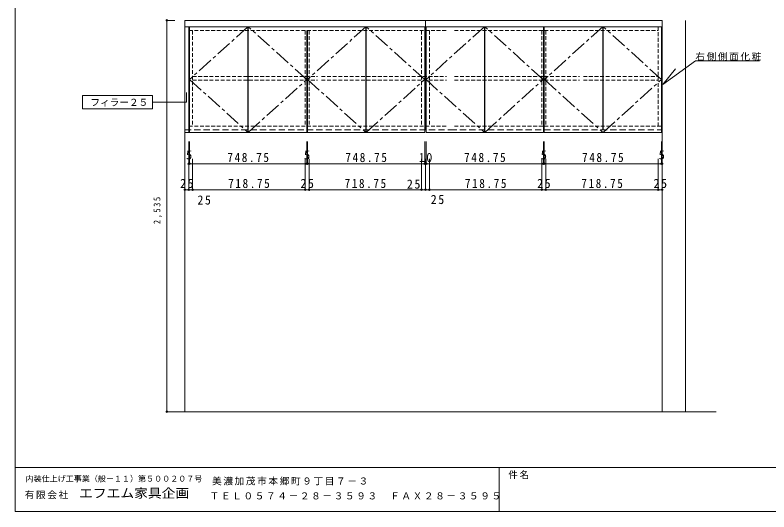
# Model space of a CAD drawing. Units: millimetres at full size, sheet at 1:20, with parts at other scales. Extents: x -4000 to 12875, y -7834 to 2626.
# Drawn here: x -4000 to 817, y -2932 to 242 of the extents above; entities that cross this region are included whole.
import ezdxf
from ezdxf.enums import TextEntityAlignment as Align

# ---------------------------------------------------------------- set-up
doc = ezdxf.new("R2010")
doc.units = ezdxf.units.MM
doc.header["$LTSCALE"] = 20
doc.header["$PDMODE"] = 32
doc.header["$PDSIZE"] = 10
for name, pattern in [('CHAIN1', [8, 5, -1, 1, -1]), ('DASHED1', [1.8, 1.2, -0.6]), ('DASHED2', [3, 2, -1])]:
    doc.linetypes.add(name, pattern=pattern)
for name, color, linetype, lineweight in [('1-A', 7, 'Continuous', 9), ('2-0', 5, 'Continuous', 9), ('5-0', 5, 'Continuous', 9)]:
    doc.layers.add(name, color=color, linetype=linetype, lineweight=lineweight)
doc.styles.add('ＤＨＰ平成明朝体W7', font='')
doc.styles.add('ＭＳ ゴシック', font='')
doc.styles.add('ＭＳ Ｐゴシック', font='')
doc.styles.get('ＤＨＰ平成明朝体W7').set_extended_font_data('ＤＨＰ平成明朝体W7')
doc.styles.get('ＭＳ ゴシック').set_extended_font_data('MS Gothic')
doc.styles.get('ＭＳ Ｐゴシック').set_extended_font_data('MS PGothic')

msp = doc.modelspace()

# ---------------------------------------------------------------- linework, layer by layer
at = {"layer": '1-A'}
for p, q in [((3876.94, -2648.42), (-3999.8, -2648.42)), ((-906.83, -2648.42), (-906.83, -2932.2))]:
    msp.add_line(p, q, dxfattribs=at)
at = {"layer": '2-0', "color": 7}
for p, q in [((-3999.8, 2626.44), (-3999.8, -2930.16)), ((-2915.19, 207.69), (-2915.19, -2292.31)), ((134.81, 207.69), (134.81, -2292.31)), ((284.81, 207.69), (284.81, -2292.31)), ((-2890.19, 167.69), (-2890.19, -507.31)), ((-2885.19, 167.69), (-2885.19, -507.31)), ((-2511.82, 167.69), (-2511.82, -507.31)), ((-2509.82, 167.69), (-2509.82, -507.31)), ((-1758.07, 167.69), (-1758.07, -507.31)), ((-1756.07, 167.69), (-1756.07, -507.31)), ((-1382.69, 167.69), (-1382.69, -507.31)), ((-1377.69, 167.69), (-1377.69, -492.31)), ((-1372.69, 167.69), (-1372.69, -507.31)), ((-1000.57, 167.69), (-1000.57, -507.31)), ((-998.57, 167.69), (-998.57, -507.31)), ((-623.94, 167.69), (-623.94, -507.31)), ((-618.94, 167.69), (-618.94, -507.31)), ((-244.32, 167.69), (-244.32, -492.31)), ((-242.32, 167.69), (-242.32, -492.31)), ((129.81, 167.69), (129.81, -507.31)), ((134.81, 167.69), (134.81, -507.31)), ((-2136.44, 142.69), (-2136.44, -507.31)), ((-2131.44, 142.69), (-2131.44, -507.31)), ((-2915.19, -507.31), (-1382.69, -507.31)), ((-1372.69, -507.31), (-1217.69, -507.31)), ((-1217.69, -507.31), (-623.94, -507.31)), ((-618.94, -507.31), (129.81, -507.31)), ((-2890.19, -707.97), (-2890.19, -565.24)), ((-2885.19, -707.97), (-2885.19, -565.24)), ((-2136.44, -707.97), (-2136.44, -565.24)), ((-2131.44, -707.97), (-2131.44, -565.24)), ((-1382.69, -707.97), (-1382.69, -565.24)), ((-1372.69, -707.97), (-1372.69, -565.24)), ((-1372.69, -707.97), (-1372.69, -565.24)), ((-623.94, -707.97), (-623.94, -565.24)), ((-618.94, -707.97), (-618.94, -565.24)), ((129.81, -707.97), (129.81, -565.24)), ((134.81, -707.97), (134.81, -565.24)), ((-2915.19, -873.87), (-2915.19, -677.11)), ((-2890.19, -873.87), (-2890.19, -677.11)), ((-2890.19, -873.87), (-2890.19, -677.11)), ((-2890.19, -707.97), (-2885.19, -707.97)), ((-2885.19, -707.97), (-2136.44, -707.97)), ((-2865.19, -873.87), (-2865.19, -677.11)), ((-2865.19, -873.87), (-2865.19, -677.11)), ((-2146.44, -873.87), (-2146.44, -677.11)), ((-2146.44, -873.87), (-2146.44, -677.11)), ((-2136.44, -707.97), (-2131.44, -707.97)), ((-2131.44, -707.97), (-1382.69, -707.97)), ((-2121.44, -873.87), (-2121.44, -677.11)), ((-1402.69, -873.87), (-1402.69, -677.11)), ((-1382.69, -707.97), (-1372.69, -707.97)), ((-1377.69, -873.87), (-1377.69, -677.11)), ((-1372.69, -707.97), (-623.94, -707.97)), ((-1352.69, -873.87), (-1352.69, -677.11)), ((-633.94, -873.87), (-633.94, -677.11)), ((-623.94, -707.97), (-618.94, -707.97)), ((-618.94, -707.97), (129.81, -707.97)), ((-608.94, -873.87), (-608.94, -677.11)), ((109.81, -873.87), (109.81, -677.11)), ((129.81, -707.97), (134.81, -707.97)), ((134.81, -873.87), (134.81, -677.11)), ((-2915.19, -873.87), (-2890.19, -873.87)), ((-2890.19, -873.87), (-2865.19, -873.87)), ((-2865.19, -873.87), (-2148.94, -873.87)), ((-2865.19, -873.87), (-2146.44, -873.87)), ((-2146.44, -873.87), (-2121.44, -873.87)), ((-2123.94, -873.87), (-1402.69, -873.87)), ((-1402.69, -873.87), (-1377.69, -873.87)), ((-1377.69, -873.87), (-1352.69, -873.87)), ((-1352.69, -873.87), (-633.94, -873.87)), ((-633.94, -873.87), (-608.94, -873.87)), ((-608.94, -873.87), (109.81, -873.87)), ((109.81, -873.87), (134.81, -873.87)), ((-2978.26, -2292.31), (479.81, -2292.31)), ((3876.94, -2930.16), (-3999.8, -2930.16))]:
    msp.add_line(p, q, dxfattribs=at)
at = {"layer": '2-0', "color": 4}
for p, q in [((-3029.88, 207.69), (-2978.26, 207.69)), ((-2915.19, 207.69), (134.81, 207.69)), ((-1377.69, 207.69), (-1377.69, -492.31)), ((134.81, 207.69), (134.81, -492.31)), ((134.81, 207.69), (134.81, -492.31)), ((-2915.19, 167.69), (-1217.69, 167.69)), ((-1377.69, 167.69), (-1377.69, -492.31)), ((-1217.69, 167.69), (134.81, 167.69))]:
    msp.add_line(p, q, dxfattribs=at)
at = {"layer": '2-0', "color": 7, "linetype": 'CHAIN1'}
for p, q in [((-1758.07, 167.69), (-2131.44, -169.81)), ((-1382.69, -169.81), (-1756.07, 167.69)), ((-1000.57, 167.69), (-1373.94, -169.81)), ((-625.19, -169.81), (-998.57, 167.69)), ((-244.32, 167.69), (-617.69, -169.81)), ((131.06, -169.81), (-242.32, 167.69)), ((-2131.44, -169.81), (-1758.07, -507.31)), ((-1756.07, -507.31), (-1382.69, -169.81)), ((-1373.94, -169.81), (-1000.57, -507.31)), ((-998.57, -507.31), (-625.19, -169.81)), ((-617.69, -169.81), (-244.32, -507.31)), ((-242.32, -507.31), (131.06, -169.81))]:
    msp.add_line(p, q, dxfattribs=at)
at = {"layer": '2-0', "color": 2, "linetype": 'DASHED1'}
for p, q in [((109.81, 167.69), (109.81, -467.31)), ((-2890.19, 142.69), (-1242.69, 142.69)), ((-2146.44, 142.69), (-2146.44, -467.31)), ((-2121.44, 142.69), (-2121.44, -467.31)), ((-1402.69, 142.69), (-1402.69, -467.31)), ((-1352.69, 142.69), (-1352.69, -467.31)), ((-1192.69, 142.69), (109.81, 142.69)), ((-633.94, 142.69), (-633.94, -467.31)), ((-608.94, 142.69), (-608.94, -467.31)), ((-2865.19, -149.81), (-2066.44, -149.81)), ((-2865.19, -174.81), (-2066.44, -174.81)), ((-2041.44, -149.81), (-1242.69, -149.81)), ((-2041.44, -174.81), (-1242.69, -174.81)), ((-1192.69, -149.81), (-393.94, -149.81)), ((-1192.69, -174.81), (-393.94, -174.81)), ((-368.94, -149.81), (109.81, -149.81)), ((-368.94, -174.81), (109.81, -174.81)), ((-2890.19, -467.31), (-1242.69, -467.31)), ((-1192.69, -467.31), (134.81, -467.31))]:
    msp.add_line(p, q, dxfattribs=at)
at = {"layer": '2-0', "color": 7, "linetype": 'DASHED1'}
msp.add_line((-2865.19, 142.69), (-2865.19, -467.31), dxfattribs=at)
at = {"layer": '2-0', "color": 7, "linetype": 'DASHED2'}
for p, q in [((-2915.19, -492.31), (-1217.69, -492.31)), ((-1217.69, -492.31), (134.81, -492.31))]:
    msp.add_line(p, q, dxfattribs=at)
at = {"layer": '2-0', "color": 4}
msp.add_lwpolyline([(-3029.88, 207.69), (-3029.88, -2292.31), (-2978.26, -2292.31)], dxfattribs=at)
at = {"layer": '2-0', "color": 7, "linetype": 'CHAIN1'}
for points in [[(-2511.82, 167.69), (-2885.19, -169.81), (-2511.82, -507.31)], [(-2509.82, -507.31), (-2136.44, -169.81), (-2509.82, 167.69)]]:
    msp.add_lwpolyline(points, dxfattribs=at)
at = {"layer": '2-0', "color": 7}
msp.add_lwpolyline([(-3569.75, -272.85), (-3122.04, -272.85), (-3122.04, -356.98), (-3569.75, -356.98)], close=True, dxfattribs=at)
for points in [[(-3120.61, -314.2), (-2905.32, -314.2), (-2905.32, -252.89)], [(-2146.44, -873.87), (-2121.44, -873.87), (-2121.44, -677.11)], [(-2121.44, -873.87), (-1402.69, -873.87), (-1402.69, -677.11)]]:
    msp.add_lwpolyline(points, dxfattribs=at)
at = {"layer": '2-0', "color": 6}
for p in [(-3029.88, 207.69), (-3029.88, -2292.31)]:
    msp.add_point(p, dxfattribs=at)
at = {"layer": '2-0', "color": 7}
for p in [(-2890.19, -707.97), (-2885.19, -707.97), (-2136.44, -707.97), (-2131.44, -707.97), (-1382.69, -707.97), (-1372.69, -707.97), (-623.94, -707.97), (-618.94, -707.97), (129.81, -707.97), (134.81, -707.97), (-2915.19, -873.87), (-2890.19, -873.87), (-2865.19, -873.87), (-2146.44, -873.87), (-2121.44, -873.87), (-1402.69, -873.87), (-1377.69, -873.87), (-1352.69, -873.87), (-633.94, -873.87), (-608.94, -873.87), (109.81, -873.87), (134.81, -873.87)]:
    msp.add_point(p, dxfattribs=at)
at = {"layer": '5-0', "color": 7}
msp.add_line((346.82, -50.45), (756.82, -50.45), dxfattribs=at)
msp.add_lwpolyline([(346.82, -50.45), (138.73, -201.78), (220.7, -100.89)], dxfattribs=at)

# ---------------------------------------------------------------- texts
at = {"layer": '1-A', "color": 4, "style": 'ＭＳ ゴシック'}
msp.add_text('内装仕上げ工事業（般－１１）第５００２０７号', height=36.66, dxfattribs=at).set_placement((-3932.66, -2749.5), align=Align.BOTTOM_LEFT)
at = {"layer": '1-A', "style": 'ＭＳ Ｐゴシック', "width": 1.1}
msp.add_text('エフエム家具企画', height=58.65, dxfattribs=at).set_placement((-3591.12, -2859.23), align=Align.BOTTOM_LEFT)
at = {"layer": '1-A', "char_height": 43.99, "attachment_point": 7}
for s, insert, style in [('\\T1.17;件名', (-848.34, -2722.1), 'ＤＨＰ平成明朝体W7'), ('\\T1.17;美濃加茂市本郷町９丁目７－３', (-2741.36, -2762.43), 'ＭＳ ゴシック'), ('\\T1.17;有限会社', (-3937.97, -2850.38), 'ＭＳ Ｐゴシック'), ('\\T1.17;ＴＥＬ０５７４－２８－３５９３\u3000ＦＡＸ２８－３５９５', (-2756.57, -2853.03), 'ＭＳ ゴシック')]:
    msp.add_mtext(s, dxfattribs=dict(at, insert=insert, style=style))
at = {"layer": '2-0', "color": 7, "style": 'ＭＳ ゴシック'}
for s, height, p in [('フィラー２５', 43.99, (-3518.42, -351.27)), ('5', 58.65, (-2907.69, -697.97)), ('5', 58.65, (-2153.94, -697.97)), ('5', 58.65, (-641.44, -697.97)), ('5', 58.65, (112.31, -697.97))]:
    msp.add_text(s, height=height, dxfattribs=at).set_placement(p, align=Align.BOTTOM_LEFT)
at = {"layer": '2-0', "color": 7, "char_height": 58.65, "attachment_point": 7, "style": 'ＭＳ ゴシック'}
for s, insert in [('\\T1.28;\\W0.9;748.75', (-2643.32, -697.97)), ('\\T1.28;\\W0.9;748.75', (-1889.57, -697.97)), ('\\T1.27;\\W0.95;10', (-1420.19, -697.97)), ('\\T1.28;\\W0.9;748.75', (-1130.82, -697.97)), ('\\T1.28;\\W0.9;748.75', (-377.07, -697.97)), ('\\T1.27;\\W0.95;25', (-2945.19, -863.87)), ('\\T1.28;\\W0.9;718.75', (-2638.32, -863.87)), ('\\T1.27;\\W0.95;25', (-2176.44, -863.87)), ('\\T1.27;\\W0.95;25', (-2176.44, -863.87)), ('\\T1.28;\\W0.9;718.75', (-1894.57, -863.87)), ('\\T1.27;\\W0.95;25', (-1496.12, -868.08)), ('\\T1.28;\\W0.9;718.75', (-1125.82, -863.87)), ('\\T1.27;\\W0.95;25', (-663.94, -863.87)), ('\\T1.28;\\W0.9;718.75', (-382.07, -863.87)), ('\\T1.27;\\W0.95;25', (79.81, -863.87)), ('\\T1.27;\\W0.95;25', (-2834.64, -969.58)), ('\\T1.27;\\W0.95;25', (-1343.87, -966.41))]:
    msp.add_mtext(s, dxfattribs=dict(at, insert=insert))
at = {"layer": '2-0', "color": 7, "insert": (-3059.88, -1093.56), "char_height": 43.99, "attachment_point": 7, "rotation": 90, "style": 'ＭＳ ゴシック'}
msp.add_mtext('\\T1.38;\\W0.85;2,535', dxfattribs=at)
at = {"layer": '5-0', "color": 7, "insert": (346.82, -50.45), "char_height": 43.99, "attachment_point": 7, "style": 'ＭＳ ゴシック'}
msp.add_mtext('\\T1.17;右側側面化粧', dxfattribs=at)

doc.saveas('drawing.dxf')
